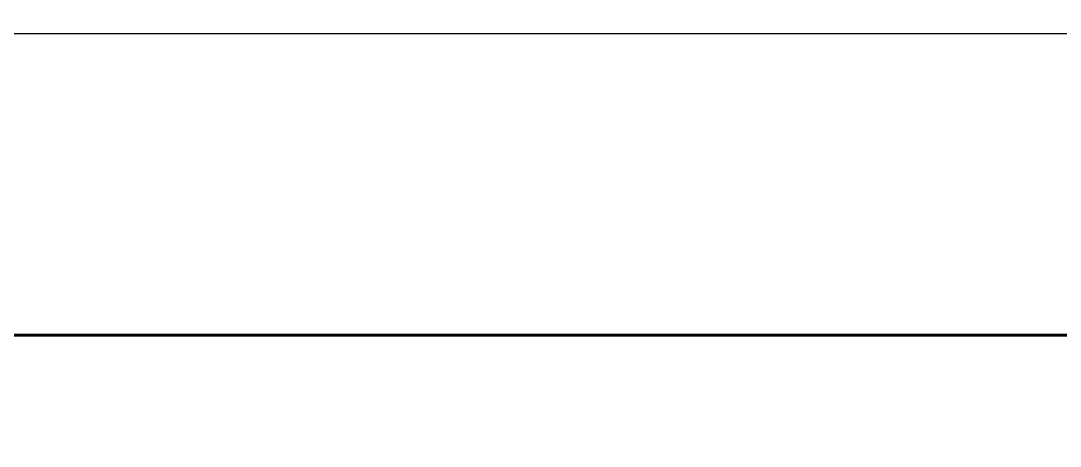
# Model space of a CAD drawing. Extents: x 529262 to 576451, y 2694391 to 2717535.
# Drawn here: x 565463 to 567195, y 2712397 to 2713106 of the extents above; entities that cross this region are included whole.
import ezdxf
from ezdxf.xclip import XClip

# ---------------------------------------------------------------- set-up
doc = ezdxf.new("R2010")
doc.units = 0
doc.header["$XCLIPFRAME"] = 0
for name, color, linetype in [('PP-COM', 7, 'Continuous'), ('PUB_TITLE', 4, 'Continuous'), ('RD-中线', 40, 'Continuous'), ('RD-红线', 7, 'Continuous')]:
    doc.layers.add(name, color=color, linetype=linetype)

# ---------------------------------------------------------------- blocks, each defined once
blk = doc.blocks.new('A$C19FD0107')
at = {"layer": 'RD-中线', "color": 8, "linetype": 'Continuous', "flags": 128}
for points in [[(-7165.2, 17031.5), (-7088, 17197.7, 0.013348), (-7081.6, 17212.4), (-6971.3, 17487.5, -0.036527), (-6952.1, 17526.8), (-6940, 17547.5, -0.14412), (-6816.8, 17663.9), (-6390.9, 17880.6, 0.037294), (-6346.4, 17907.7), (-5306.1, 18650.1, -0.285876), (-4936.8, 18673.4), (-4885.6, 18645.8, 0.191634), (-4628.5, 18616), (-4407.5, 18675.6, -0.159687), (-4189.8, 18664), (-4046.8, 18608.5)], [(-4152.5, 18200.7), (-4209.8, 17977.2), (-4289.5, 17667.6), (-4323, 17537.4), (-4404.2, 17222.9, 0.000083), (-4404.2, 17222.8), (-4459.7, 17007)]]:
    blk.add_lwpolyline(points, format="xyb", dxfattribs=at)
at = {"layer": 'RD-中线', "color": 8, "linetype": 'Continuous'}
blk.add_lwpolyline([(-3913.2, 17695.9), (-3843.6, 18085.3, -0.010055), (-3842.7, 18090), (-3829.4, 18150.1, -0.008391), (-3828.5, 18154, 0.058304), (-3813, 18269.2)], format="xyb", dxfattribs=at)
at = {"layer": 'RD-中线', "color": 8}
blk.add_lwpolyline([(-4701.3, 17332.4, 0.092738), (-4657.3, 17365.6), (-4655.2, 17367.9, 0.22068), (-4553.7, 17688.9), (-4559.8, 17735.5, 0.058304), (-4582.3, 17825.7), (-4633.3, 17960.6, -0.451071), (-4528.2, 18159.5), (-4288.6, 18217.4, -0.122312), (-4216.3, 18216.9), (-4152.5, 18200.7)], format="xyb", dxfattribs=at)
at = {"layer": 'RD-红线', "color": 8, "linetype": 'Continuous', "lineweight": 5}
blk.add_lwpolyline([(-5009, 17258.2), (-4993.4, 17264.5, -0.291969), (-4902.3, 17325.7), (-4764.8, 17328.8, 0.204594), (-4666.1, 17373.7), (-4664, 17376, 0.22068), (-4565.6, 17687.4), (-4571.7, 17734, 0.058304), (-4593.5, 17821.4), (-4644.5, 17956.4, -0.451071), (-4531, 18171.1), (-4291.4, 18229, -0.122312), (-4213.3, 18228.5), (-4188.8, 18222.3)], format="xyb", dxfattribs=at)

msp = doc.modelspace()

# ---------------------------------------------------------------- linework, layer by layer
at = {"layer": 'PUB_TITLE', "color": 7}
msp.add_lwpolyline([(561267.748, 2707366.835), (569352.748, 2707366.835), (569352.748, 2713084.085), (561267.748, 2713084.085)], close=True, dxfattribs=at)
at = {"layer": 'PUB_TITLE', "color": 7, "const_width": 5}
msp.add_lwpolyline([(568193.3, 2711843.351), (568193.3, 2708691.925), (561392.748, 2708691.925), (561392.748, 2712581.567), (569352.748, 2712581.567)], dxfattribs=at)

# ---------------------------------------------------------------- block references
at = {"layer": 'PP-COM'}
ref = msp.add_blockref('A$C19FD0107', (570997.993, 2694390.603), dxfattribs=at)
XClip(ref).set_block_clipping_path([(-9366.4383134884, 14428.6043910822), (-3328.4480743363, 17452.7484863754)])

doc.saveas('drawing.dxf')
